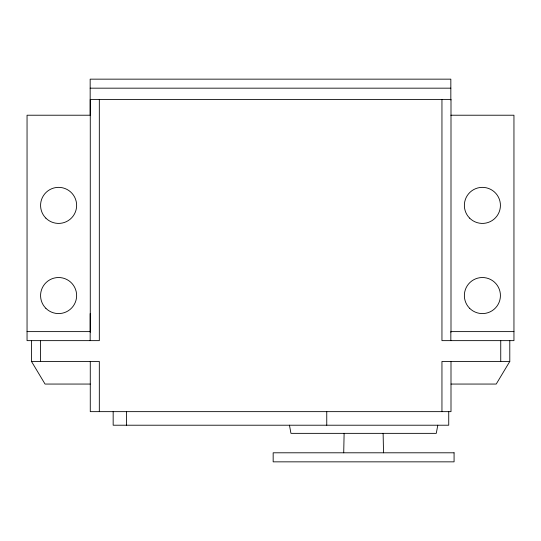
<?xml version="1.0" encoding="UTF-8"?>
<svg xmlns="http://www.w3.org/2000/svg" width="541" height="541" viewBox="0 0 541 541"><rect width="100%" height="100%" fill="white"/><g stroke="black" fill="none" stroke-linecap="round" stroke-linejoin="round"><path stroke-width="0.81" d="M343.718 452.797L344.117 433.355M437.777 425.212L436.289 433.355L290.95 433.355L289.462 425.212M509.791 340.641L509.791 361.442L496.225 384.056L450.998 384.056M90.164 88.169L450.836 88.169M450.836 115.219L513.95 115.219L513.95 340.641L441.95 340.641L441.95 99.402M27.05 331.619L90.164 331.619M513.95 331.619L450.836 331.619L450.836 340.641M31.479 340.641L31.479 361.442L99.321 361.442L99.321 411.647M509.791 361.442L441.95 361.442L441.95 411.647M90.273 384.056L45.045 384.056L31.479 361.442M383.123 433.355L383.522 452.797M500.743 340.641L500.743 361.442M450.998 332.201L450.998 99.402L90.273 99.402L90.273 332.201M450.998 361.442L450.998 411.647L90.273 411.647L90.273 361.442M450.836 100.004L450.836 79.155L90.164 79.155L90.164 115.219L27.05 115.219L27.05 340.641L99.321 340.641L99.321 99.402M448.732 411.647L448.732 425.212L113.164 425.212L113.164 411.647M326.757 411.647L326.757 425.212M126.452 411.647L126.452 425.212M90.164 313.591L90.164 340.641M40.528 340.641L40.528 361.442M454.075 452.797L273.164 452.797L273.164 461.845L454.075 461.845L454.075 452.797M45.857 308.309A18.036 18.036 0 0 0 76.024 300.221A18.036 18.036 0 0 0 53.938 278.135A18.036 18.036 0 0 0 45.857 308.309M45.857 218.138A18.036 18.036 0 0 0 76.024 210.057A18.036 18.036 0 0 0 53.938 187.97A18.036 18.036 0 0 0 45.857 218.138M469.642 308.309A18.036 18.036 0 0 0 499.81 300.221A18.036 18.036 0 0 0 477.723 278.135A18.036 18.036 0 0 0 469.642 308.309M469.642 218.138A18.036 18.036 0 0 0 499.81 210.057A18.036 18.036 0 0 0 477.723 187.97A18.036 18.036 0 0 0 469.642 218.138"/></g></svg>
